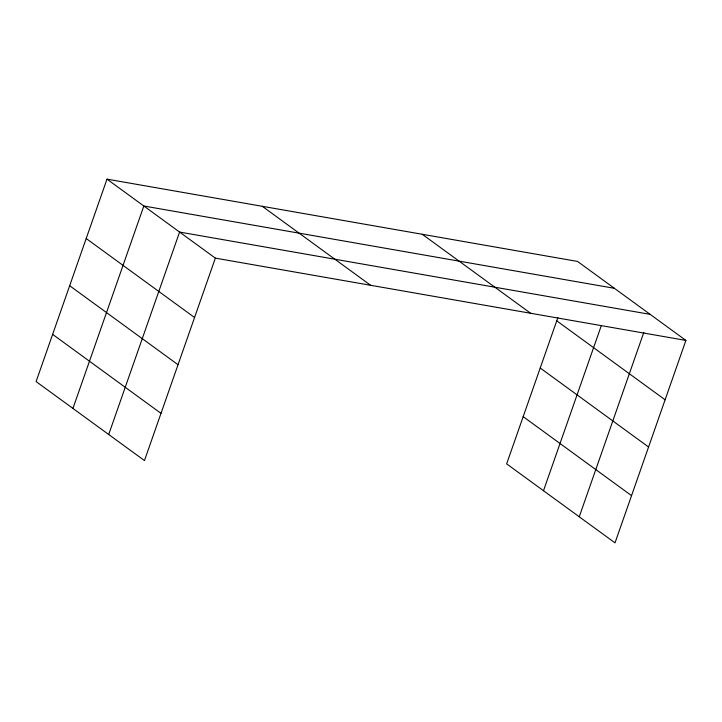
<?xml version="1.0" encoding="UTF-8"?>
<svg xmlns="http://www.w3.org/2000/svg" width="722" height="722" viewBox="0 0 722 722"><rect width="100%" height="100%" fill="white"/><g stroke="black" fill="none" stroke-linecap="round" stroke-linejoin="round"><path stroke-width="1.08" d="M106.991 179.146L36.1 381.577L144.463 460.564L215.355 258.133L106.991 179.146L577.537 261.436L685.9 340.423L615.009 542.854L506.645 463.867L557.862 317.626M72.94 408.426L143.831 206.005L614.377 288.295M108.706 434.491L179.588 232.069L650.143 314.359M543.495 490.716L601.39 325.405M579.252 516.781L643.825 332.382M215.355 258.133L685.9 340.423M556.743 320.812L665.106 399.798M422.253 234.28L530.616 313.267M540.218 368.012L648.582 447.008M262.267 206.302L370.63 285.289M523.179 416.657L631.542 495.644M86.198 238.522L194.561 317.509M69.664 285.722L178.027 364.709M52.634 334.367L160.997 413.354"/></g></svg>
